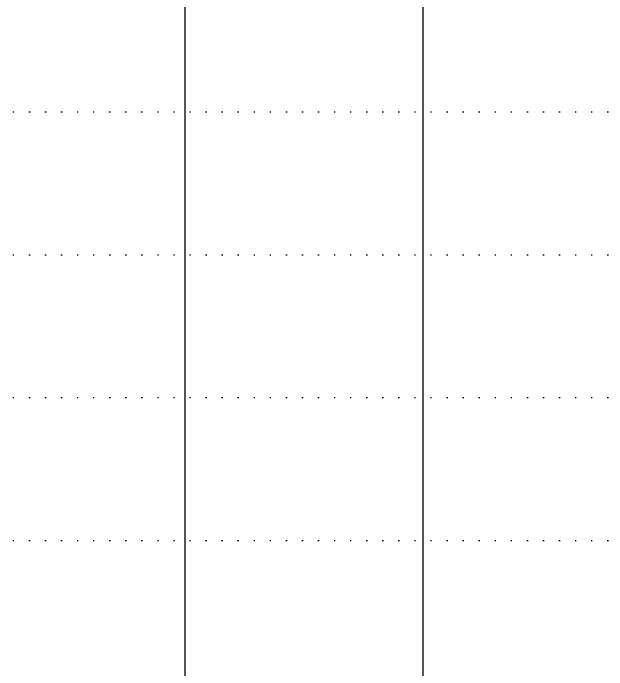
# Model space of a CAD drawing. Header units: millimetres. Extents: x -1499 to 6658, y -12483 to -6008.
# Drawn here: x 2441.7 to 2491.6, y -10755.9 to -10700.8 of the extents above; entities that cross this region are included whole.
import ezdxf

# ---------------------------------------------------------------- set-up
doc = ezdxf.new("R2010")
doc.units = ezdxf.units.MM
doc.linetypes.add('A-DOTLN01H', pattern=[0.125, 0, -0.125])
doc.layers.add('CR-GRID', color=56, linetype='A-DOTLN01H')
doc.layers.add('수직그리드', color=1, linetype='Continuous')

msp = doc.modelspace()

# ---------------------------------------------------------------- linework, layer by layer
at = {"layer": 'CR-GRID', "linetype": 'A-DOTLN01H', "ltscale": 10}
for p, q in [((696.157, -10709.058), (6196.157, -10709.058)), ((696.157, -10721.058), (6196.157, -10721.058)), ((696.157, -10733.058), (6196.157, -10733.058)), ((696.157, -10745.058), (6196.157, -10745.058))]:
    msp.add_line(p, q, dxfattribs=at)
at = {"layer": '수직그리드'}
for p, q in [((2476.157, -10612.872), (2476.157, -11873.058)), ((2456.157, -10637.946), (2456.157, -11873.058))]:
    msp.add_line(p, q, dxfattribs=at)

doc.saveas('drawing.dxf')
